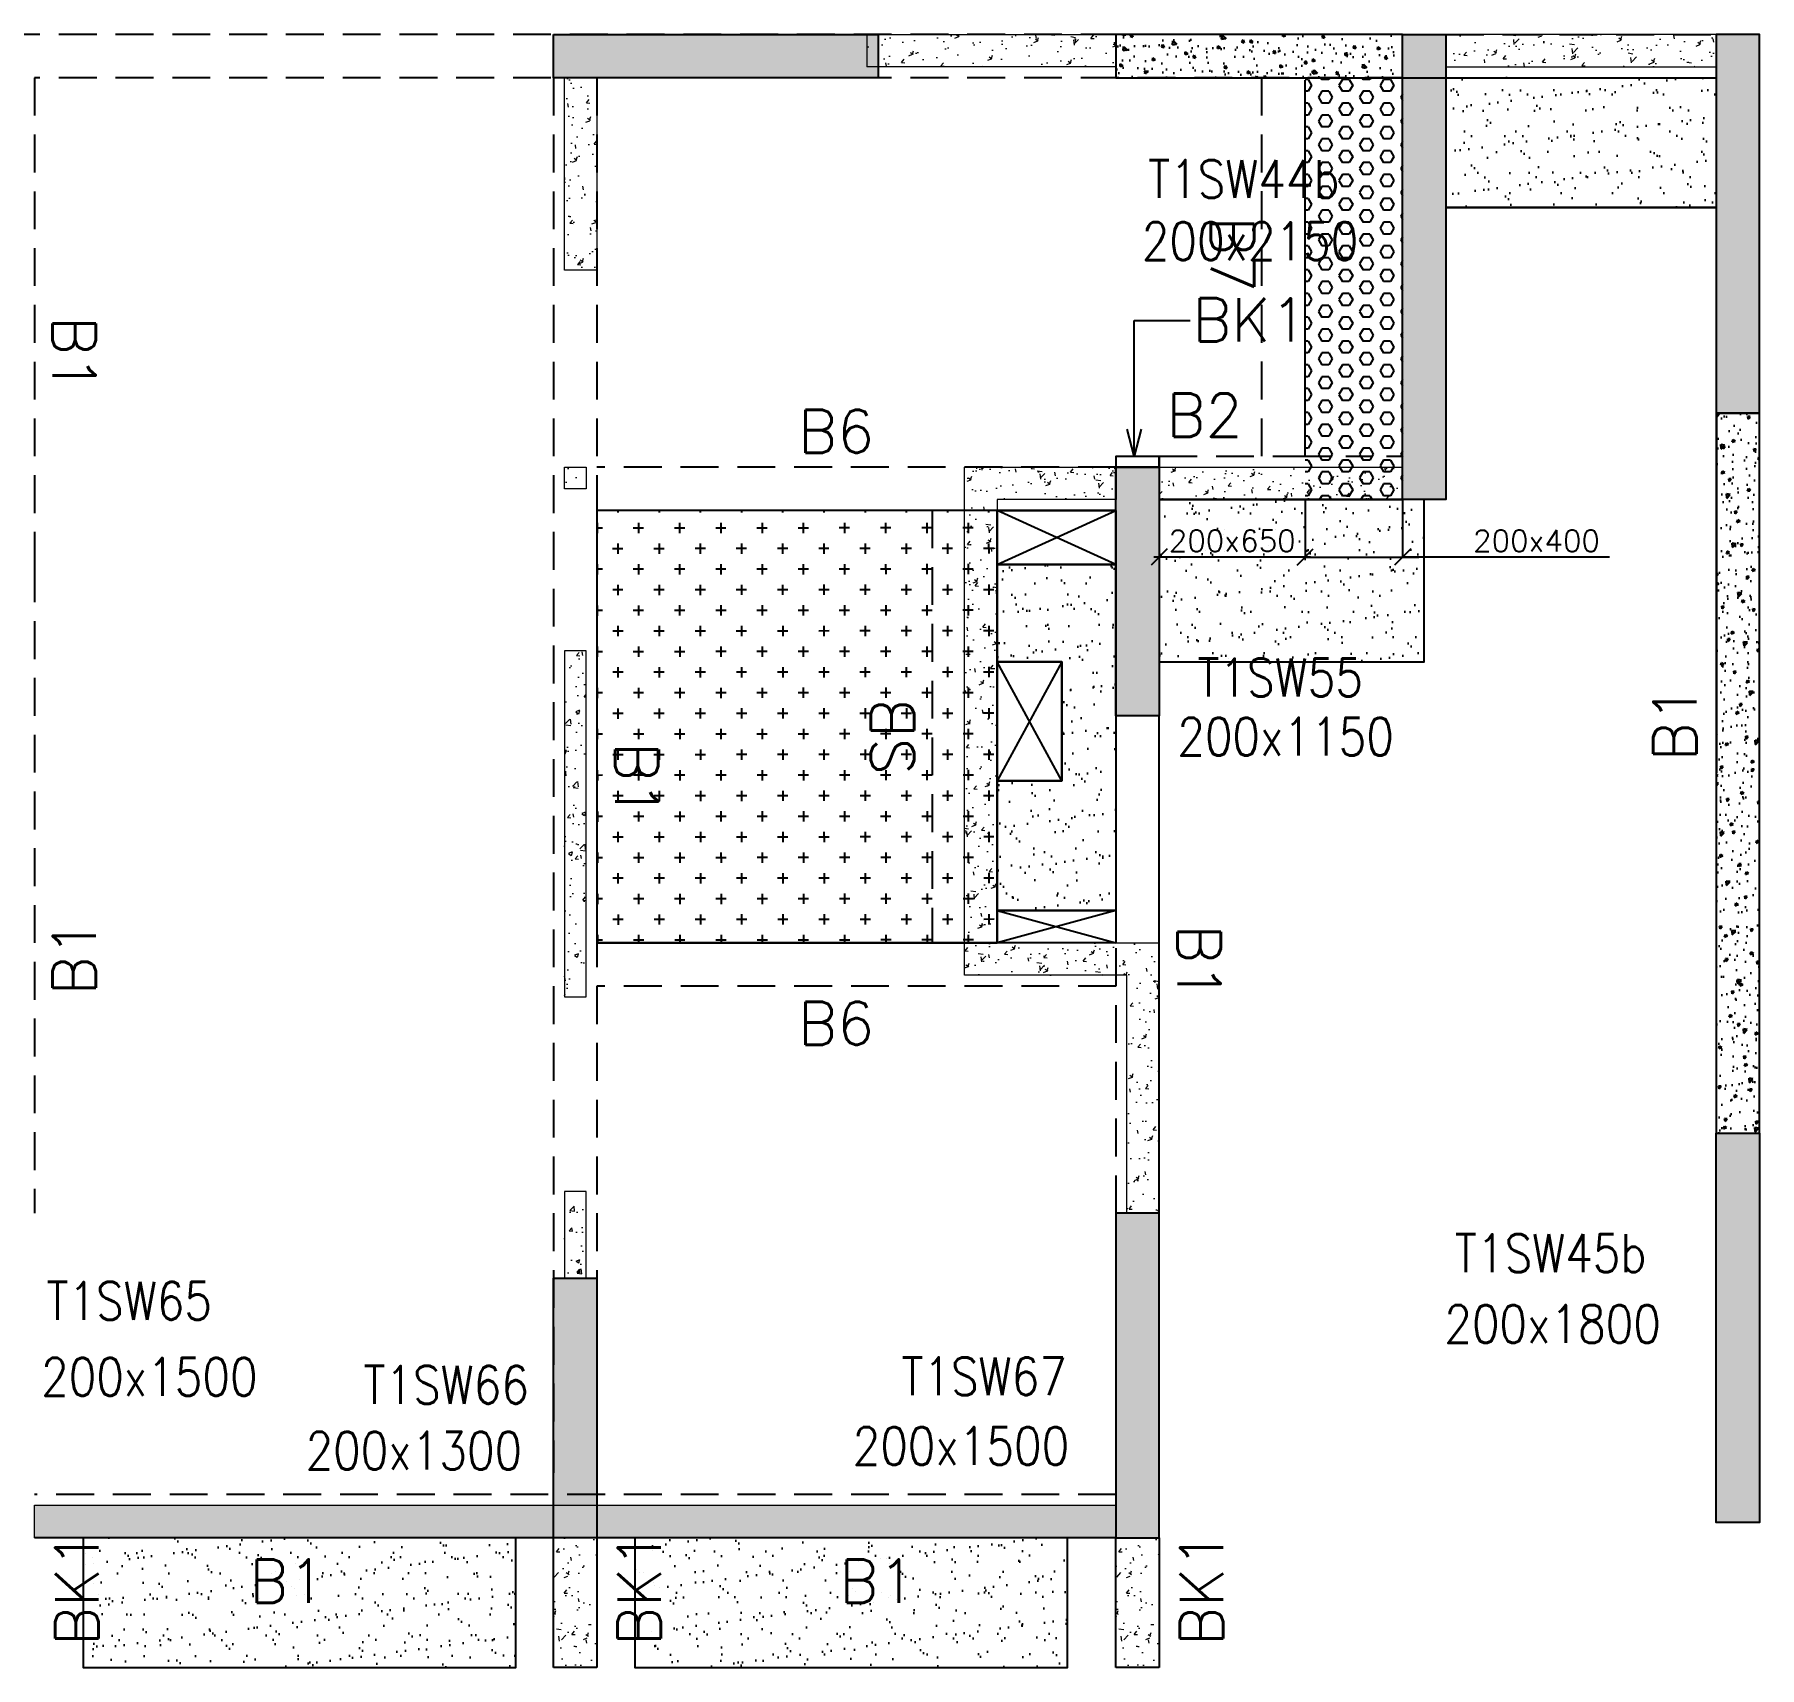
# Model space of a CAD drawing. Header units: millimetres. Extents: x 1078357 to 2594950, y -4969473 to -4636555.
# Drawn here: x 1588858 to 1596833, y -4668996 to -4661446 of the extents above; entities that cross this region are included whole.
import ezdxf

# ---------------------------------------------------------------- set-up
doc = ezdxf.new("R2010")
doc.units = ezdxf.units.MM
doc.header["$PDMODE"] = 35
for name, pattern in [('CONTINOUS', [0]), ('HIDDEN', [0.375, 0.25, -0.125]), ('New Retail block$0$CONTINOUS', [0])]:
    doc.linetypes.add(name, pattern=pattern)
doc.layers.get('0').update_dxf_attribs({"lineweight": 0})
doc.layers.get('Defpoints').update_dxf_attribs({"lineweight": 0})
for name, color, linetype, lineweight in [('A-_ANOTDIMA_D-', 6, 'Continuous', 13), ('COL. NO.', 30, 'Continuous', 25), ('COL. SIZE', 7, 'Continuous', 25), ('DIM', 9, 'Continuous', 25), ('HATCH', 8, 'Continuous', 30), ('RCC UPSTAND', 43, 'Continuous', 30), ('S-NON STR RCC WALL', 8, 'Continuous', 0)]:
    doc.layers.add(name, color=color, linetype=linetype, lineweight=lineweight)
for name, color, linetype in [('B-200x325', 201, 'HIDDEN'), ('B-200x375', 41, 'HIDDEN'), ('B-200x400', 44, 'HIDDEN'), ('B-200x650', 241, 'HIDDEN'), ('B-300xSLAB THK.', 151, 'Continuous'), ('BK1-200x650', 241, 'HIDDEN'), ('DC BEAM NO.', 7, 'Continuous'), ('DROP SLAB', 8, 'Continuous'), ('NON STR. RCC WALL', 6, 'Continuous'), ('S-COLUMN_SHEAR WALL', 1, 'Continuous'), ('S-PROJECTION', 54, 'New Retail block$0$CONTINOUS'), ('SLAB FOLD', 8, 'Continuous')]:
    doc.layers.add(name, color=color, linetype=linetype)
doc.styles.add('Roman', font='romans')
doc.styles.add('ROMANS', font='romans.shx', dxfattribs={"width": 0.85})
doc.dimstyles.new('HARESH', dxfattribs={"dimtxt": 150, "dimasz": 75, "dimexe": 0, "dimexo": 0, "dimgap": 25, "dimtad": 1, "dimdec": 0, "dimdsep": 46, "dimtxsty": 'Roman', "dimblk": 'OBLIQUE', "dimcen": 225, "dimdle": 25, "dimclrd": 2, "dimclre": 2, "dimclrt": 7, "dimadec": 8, "dimazin": 1, "dimtfac": 1, "dimtdec": 0, "dimtmove": 0, "dimatfit": 0, "dimfxl": 1, "dimlwd": -1, "dimlwe": -1, "dimarcsym": 0})
pattern_1 = [(50, (-4755937.19, 23343877.28), (182.184669, -15.9390855), [19.05, -209.55]), (355, (-4755937.19, 23343877.28), (-35.2434214, 191.0568452), [15.24, -167.6405842]), (100.4514447, (-4755922, 23343875.95), (146.9412471, 175.1177519), [16.1900088, -178.0902446]), (46.1842, (-4755937.19, 23343928.08), (271.0790409, -42.042328), [28.575, -314.325]), (96.6355576, (-4755914.6, 23343924.58), (237.404134, 247.4261246), [24.2850231, -267.1356082]), (351.1841512, (-4755937.2, 23343928.08), (237.404134, 247.4261246), [22.859967, -251.459732]), (21, (-4755911.79, 23343915.38), (151.6143913, -102.2651982), [19.05, -209.55]), (326, (-4755911.79, 23343915.38), (61.8020283, 184.1879661), [15.24, -167.64]), (71.451445, (-4755899.15, 23343906.86), (213.4164193, 81.9227689), [16.1900088, -178.0899376]), (37.5, (-4755937.19, 23343877.28), (3.08860325, 84.55503887), [0, -165.608, 0, -170.18, 0, -168.275]), (7.5, (-4755937.19, 23343877.28), (66.8196625, 100.18057482), [0, -97.028, 0, -161.798, 0, -64.135]), (327.5, (-4755993.83, 23343877.28), (135.59059517, -5.728744), [0, -63.5, 0, -198.12, 0, -262.89]), (317.5, (-4756019.23, 23343877.28), (148.1291814, 25.42649103), [0, -82.55, 0, -131.572, 0, -186.69])]

# ---------------------------------------------------------------- blocks, each defined once
blk = doc.blocks.new('_Oblique')
at = {"color": 0, "linetype": 'ByBlock', "lineweight": -2}
blk.add_line((-0.5, -0.5), (0.5, 0.5), dxfattribs=at)
blk = doc.blocks.new('*D1172')
at = {"layer": 'Defpoints', "color": 0, "ltscale": 700, "transparency": 16777216}
for p in [(1594733.1, -4663596.1, 0), (1595183.1, -4663596.1, 0), (1595183.1, -4663862.1)]:
    blk.add_point(p, dxfattribs=at)
at = {"layer": 'DIM', "color": 2, "ltscale": 700, "transparency": 16777216}
for p, q in [((1594733.1, -4663596.1), (1594733.1, -4663862.1)), ((1595183.1, -4663596.1), (1595183.1, -4663862.1)), ((1594733.1, -4663862.1), (1594658.1, -4663862.1)), ((1594733.1, -4663862.1), (1595183.1, -4663862.1)), ((1594733.1, -4663862.1), (1595183.1, -4663862.1)), ((1595183.1, -4663862.1), (1595258.1, -4663862.1)), ((1596139.3, -4663862.1), (1595183.1, -4663862.1))]:
    blk.add_line(p, q, dxfattribs=at)
at = {"layer": 'DIM', "color": 2, "ltscale": 700, "transparency": 16777216, "xscale": 75, "yscale": 75, "zscale": 75}
blk.add_blockref('_Oblique', (1594733.1, -4663862.1), dxfattribs=at)
at = {"layer": 'DIM', "color": 2, "ltscale": 700, "transparency": 16777216, "xscale": 75, "yscale": 75, "zscale": 75, "rotation": 180}
blk.add_blockref('_Oblique', (1595183.1, -4663862.1), dxfattribs=at)
at = {"layer": 'DIM', "color": 7, "ltscale": 700, "transparency": 16777216, "insert": (1595802.4, -4663787.1), "char_height": 150, "attachment_point": 5, "style": 'Roman'}
blk.add_mtext('{\\H0.666667x;200x400}', dxfattribs=at)
blk = doc.blocks.new('*D1173')
at = {"layer": 'Defpoints', "color": 0, "ltscale": 700, "transparency": 16777216}
for p in [(1594058.1, -4663596.1, 0), (1594733.1, -4663596.1), (1594058.1, -4663862.1)]:
    blk.add_point(p, dxfattribs=at)
at = {"layer": 'DIM', "color": 2, "ltscale": 700, "transparency": 16777216}
for p, q in [((1594058.1, -4663596.1), (1594058.1, -4663862.1)), ((1594733.1, -4663596.1), (1594733.1, -4663862.1)), ((1594758.1, -4663862.1), (1594033.1, -4663862.1))]:
    blk.add_line(p, q, dxfattribs=at)
at = {"layer": 'DIM', "color": 2, "ltscale": 700, "transparency": 16777216, "xscale": 75, "yscale": 75, "zscale": 75, "rotation": 180}
blk.add_blockref('_Oblique', (1594058.1, -4663862.1), dxfattribs=at)
at = {"layer": 'DIM', "color": 2, "ltscale": 700, "transparency": 16777216, "xscale": 75, "yscale": 75, "zscale": 75}
blk.add_blockref('_Oblique', (1594733.1, -4663862.1), dxfattribs=at)
at = {"layer": 'DIM', "color": 7, "ltscale": 700, "transparency": 16777216, "insert": (1594395.6, -4663787.1), "char_height": 150, "attachment_point": 5, "style": 'Roman'}
blk.add_mtext('{\\H0.666667x;200x650}', dxfattribs=at)
blk = doc.blocks.new('G$CD63B60BD')
at = {"layer": 'COL. NO.', "linetype": 'Continuous', "style": 'ROMANS', "width": 0.85}
for s, p in [('T1SW44b', (10548.3, 6194.4, 0)), ('T1SW55', (10776.3, 3890, -320.4)), ('T1SW45b', (11967, 1227.9, 0)), ('T1SW65', (5455.6, 1007.6, -320.4)), ('T1SW67', (9407.6, 658.7, -320.4)), ('T1SW66', (6920.6, 619.5, -320.4))]:
    blk.add_text(s, height=175, dxfattribs=at).set_placement(p)
at = {"layer": 'COL. SIZE', "linetype": 'Continuous', "style": 'ROMANS', "width": 0.85}
for s, p in [('200x2150', (10519.3, 5907.3, -2.7)), ('200x1150', (10683.5, 3616.4, -320.4)), ('200x1800', (11917.9, 900.6, 0)), ('200x1500', (5430.6, 656.4, -320.4)), ('200x1300', (6653.5, 314.9, -320.4)), ('200x1500', (9182.7, 336.9, -320.4))]:
    blk.add_text(s, height=175, dxfattribs=at).set_placement(p)

msp = doc.modelspace()

# ---------------------------------------------------------------- hatches: boundary and pattern name
at = {"layer": 'DROP SLAB'}
h = msp.add_hatch(dxfattribs=at)
h.set_pattern_fill('CROSS', color=8, scale=15, angle=0.03079)
h.set_pattern_definition([(180.03079016, (-11555980.88, 51541382.98), (-95.19879988, -95.30117261), [47.625, -142.875]), (270.03079016, (-11556004.7, 51541406.78), (95.30117261, -95.19879988), [47.625, -142.875])])
h.paths.add_polyline_path([(1593308.3, -4663646.1), (1591458.3, -4663646.1), (1591458.3, -4665645.9), (1593308.3, -4665645.9)])
at = {"layer": 'HATCH'}
h = msp.add_hatch(dxfattribs=at)
h.set_pattern_fill('AR-SAND', color=8, scale=3, angle=179.97015)
h.set_pattern_definition([(37.4701541, (-2341649.73, 14021043.22), (-4.72361136, 146.8264517), [0, -115.824, 0, -129.54, 0, -123.825]), (7.4701541, (-2341649.73, 14021043.22), (134.9689868, 214.9772528), [0, -62.484, 0, -104.394, 0, -40.005]), (327.4701541, (-2341743.45, 14021043.27), (237.2979035, 0.3075449), [0, -38.1, 0, -137.16, 0, -179.07]), (317.4701541, (-2341743.45, 14021043.27), (229.1017424, 66.759465), [0, -19.05, 0, -89.916, 0, -102.87])])
h.paths.add_polyline_path([(1596633.5, -4661646.1), (1595383.5, -4661646.1), (1595383.5, -4662246.2), (1596633.5, -4662246.2)])
h = msp.add_hatch(dxfattribs=at)
h.set_pattern_fill('AR-SAND', color=8, scale=3, angle=179.97015)
h.set_pattern_definition([(37.4701541, (-2353999.65, 14019093.29), (-4.72361136, 146.8264517), [0, -115.824, 0, -129.54, 0, -123.825]), (7.4701541, (-2353999.65, 14019093.3), (134.9689868, 214.9772528), [0, -62.484, 0, -104.394, 0, -40.005]), (327.4701541, (-2354093.38, 14019093.34), (237.2979035, 0.3075449), [0, -38.1, 0, -137.16, 0, -179.07]), (317.4701541, (-2354093.38, 14019093.34), (229.1017424, 66.759465), [0, -19.05, 0, -89.916, 0, -102.87])])
h.paths.add_polyline_path([(1595283.3, -4663596.1), (1594058.6, -4663596.1), (1594058.6, -4664346.1), (1595283.3, -4664346.1)])
h = msp.add_hatch(dxfattribs=at)
h.set_pattern_fill('AR-SAND', color=8, scale=3, angle=359.97015)
h.set_pattern_definition([(37.47015413, (-3428524.9, 18703112.5), (-4.72361136, 146.8264517), [0, -115.824, 0, -129.54, 0, -123.825]), (7.4701541, (-3428524.9, 18703112.5), (134.9689868, 214.9772528), [0, -62.484, 0, -104.394, 0, -40.005]), (327.4701541, (-3428618.63, 18703112.55), (237.2979035, 0.3075449), [0, -38.1, 0, -137.16, 0, -179.07]), (317.4701541, (-3428618.63, 18703112.55), (229.1017424, 66.759465), [0, -19.05, 0, -89.916, 0, -102.87])])
h.paths.add_polyline_path([(1593858.3, -4665496.1), (1593308.3, -4665496.1), (1593308.3, -4664896.1), (1593608.2, -4664896.1), (1593608.2, -4664346.1), (1593308.3, -4664346.2), (1593308.3, -4663896.1), (1593858.2, -4663896.1)])
h = msp.add_hatch(dxfattribs=at)
h.set_pattern_fill('AR-SAND', color=8, scale=3, angle=179.97015)
h.set_pattern_definition([(37.47015413, (-3436849.46, 18703112.49), (-4.72361136, 146.8264517), [0, -115.824, 0, -129.54, 0, -123.825]), (7.4701541, (-3436849.46, 18703112.49), (134.9689868, 214.9772528), [0, -62.484, 0, -104.394, 0, -40.005]), (327.4701541, (-3436943.18, 18703112.54), (237.2979035, 0.3075449), [0, -38.1, 0, -137.16, 0, -179.07]), (317.4701541, (-3436943.18, 18703112.54), (229.1017424, 66.759465), [0, -19.05, 0, -89.916, 0, -102.87])])
h.paths.add_polyline_path([(1591083.5, -4668396.1), (1589083.5, -4668396.1), (1589083.5, -4668996.1), (1591083.5, -4668996.1)])
h = msp.add_hatch(dxfattribs=at)
h.set_pattern_fill('AR-SAND', color=8, scale=3, angle=179.97015)
h.set_pattern_definition([(37.47015413, (-3439399.46, 18703112.49), (-4.72361136, 146.8264517), [0, -115.824, 0, -129.54, 0, -123.825]), (7.4701541, (-3439399.46, 18703112.49), (134.9689868, 214.9772528), [0, -62.484, 0, -104.394, 0, -40.005]), (327.4701541, (-3439493.18, 18703112.54), (237.2979035, 0.3075449), [0, -38.1, 0, -137.16, 0, -179.07]), (317.4701541, (-3439493.18, 18703112.54), (229.1017424, 66.759465), [0, -19.05, 0, -89.916, 0, -102.87])])
h.paths.add_polyline_path([(1593633.5, -4668396.1), (1591633.5, -4668396.1), (1591633.5, -4668996.1), (1593633.5, -4668996.1)])
at = {"layer": 'RCC UPSTAND'}
h = msp.add_hatch(dxfattribs=at)
h.set_pattern_fill('AR-CONC', color=8, scale=20, angle=270)
h.set_pattern_definition([(320, (4805779.17, -2124803.49), (-12.550427, -143.4520365), [15, -165]), (265, (4805779.17, -2124803.5), (150.438427, 27.7502667), [12, -132]), (10.4514445, (4805778.12, -2124815.45), (137.887998, -115.7017693), [12.7480384, -140.2284224]), (316.1842, (4805819.17, -2124803.5), (-33.103856, -213.448266), [22.5, -247.5]), (6.6356355, (4805816.4, -2124821.28), (194.82372, -186.932389), [19.122068, -210.342752]), (261.184164, (4805819.17, -2124803.5), (194.82372, -186.932389), [18, -198]), (291, (4805809.17, -2124823.49), (-80.523778, -119.3814104), [15, -165]), (236, (4805809.17, -2124823.5), (145.030009, -48.6630664), [12, -132]), (341.4514447, (4805802.46, -2124833.44), (64.5062306, -168.0444753), [12.748038, -140.2284224]), (307.5, (4805779.167, -2124803.494), (66.57877077, -2.43197106), [0, -130.4, 0, -134, 0, -132.5]), (277.5, (4805779.17, -2124803.494), (78.8823424, -52.6139075), [0, -76.4, 0, -127.4, 0, -50.5]), (237.5, (4805779.167, -2124758.894), (-4.51097435, -106.7644872), [0, -50, 0, -156, 0, -207]), (227.5, (4805779.17, -2124738.89), (20.0209965, -116.6372339), [0, -65, 0, -103.6, 0, -147])])
h.paths.add_polyline_path([(1595183.3, -4661446.7), (1593858.3, -4661446.4), (1593858.3, -4661645.9), (1595183.3, -4661646.1)])
h = msp.add_hatch(dxfattribs=at)
h.set_pattern_fill('AR-CONC', color=8, scale=20, angle=180)
h.set_pattern_definition([(230, (4133476.49, -7876142), (-143.4520365, 12.550427), [15, -165]), (175, (4133476.49, -7876142), (27.7502667, -150.438427), [12, -132]), (280.4514445, (4133464.54, -7876140.95), (-115.7017693, -137.887998), [12.7480384, -140.2284224]), (226.1842, (4133476.5, -7876182), (-213.448266, 33.103856), [22.5, -247.5]), (276.6356355, (4133458.7, -7876179.24), (-186.932389, -194.82372), [19.122068, -210.342752]), (171.184164, (4133476.5, -7876182), (-186.932389, -194.82372), [18, -198]), (201, (4133456.49, -7876172), (-119.3814104, 80.523778), [15, -165]), (146, (4133456.49, -7876172), (-48.6630664, -145.030009), [12, -132]), (251.4514447, (4133446.54, -7876165.29), (-168.0444753, -64.5062306), [12.748038, -140.2284224]), (217.5, (4133476.493, -7876142), (-2.43197106, -66.57877077), [0, -130.4, 0, -134, 0, -132.5]), (187.5, (4133476.49, -7876142), (-52.6139075, -78.8823424), [0, -76.4, 0, -127.4, 0, -50.5]), (147.5, (4133521.09, -7876142), (-106.7644872, 4.51097435), [0, -50, 0, -156, 0, -207]), (137.5, (4133541.09, -7876142), (-116.6372339, -20.0209965), [0, -65, 0, -103.6, 0, -147])])
h.paths.add_polyline_path([(1596833.3, -4666526.1), (1596833.3, -4663196.1), (1596633.8, -4663196.1), (1596633.8, -4666526.1)])
at = {"layer": 'S-COLUMN_SHEAR WALL', "lineweight": 25}
h = msp.add_hatch(color=1, dxfattribs=at)
h.dxf.hatch_style = 1
h.paths.add_polyline_path([(1591258.3, -4661446.1), (1592758.3, -4661446.1), (1592758.3, -4661646.1), (1591258.3, -4661646.1)])
h = msp.add_hatch(color=1, dxfattribs=at)
h.dxf.hatch_style = 1
h.paths.add_polyline_path([(1595183.3, -4661446.1), (1595383.3, -4661446.1), (1595383.3, -4663596.1), (1595183.3, -4663596.1)])
h = msp.add_hatch(color=1, dxfattribs=at)
h.dxf.hatch_style = 1
h.paths.add_polyline_path([(1596833.3, -4663196.1), (1596833.3, -4661446.1), (1596633.3, -4661446.1), (1596633.3, -4663196.1), (1596833.3, -4663196.1)], is_closed=False)
at = {"layer": 'S-COLUMN_SHEAR WALL', "lineweight": 25, "extrusion": (-1.00316e-06, -1.91639e-11, 1)}
h = msp.add_hatch(color=1, dxfattribs=at)
h.dxf.hatch_style = 1
h.paths.add_polyline_path([(1593858.3, -4663446.1), (1594058.3, -4663446.1), (1594058.3, -4664596.1), (1593858.3, -4664596.1)])
at = {"layer": 'S-COLUMN_SHEAR WALL', "lineweight": 25}
h = msp.add_hatch(color=1, dxfattribs=at)
h.dxf.hatch_style = 1
h.paths.add_polyline_path([(1596833.3, -4668326.1), (1596833.3, -4666526.1), (1596633.3, -4666526.1), (1596633.3, -4668326.1)])
at = {"layer": 'S-COLUMN_SHEAR WALL', "lineweight": 25, "extrusion": (-1.00316e-06, -1.91639e-11, 1)}
h = msp.add_hatch(color=1, dxfattribs=at)
h.dxf.hatch_style = 1
h.paths.add_polyline_path([(1593858.3, -4668396.1), (1594058.3, -4668396.1), (1594058.3, -4666896.1), (1593858.3, -4666896.1)])
at = {"layer": 'S-COLUMN_SHEAR WALL', "lineweight": 25}
h = msp.add_hatch(color=1, dxfattribs=at)
h.dxf.hatch_style = 1
h.paths.add_polyline_path([(1591458.3, -4667196.1), (1591458.3, -4668396.1), (1591258.3, -4668396.1), (1591258.3, -4667196.1)])
at = {"layer": 'S-NON STR RCC WALL'}
h = msp.add_hatch(dxfattribs=at)
h.set_pattern_fill('AR-CONC', color=256, angle=180)
h.set_pattern_definition([(50, (-4763001.93, 23343877.28), (182.184669, -15.9390855), [19.05, -209.55]), (355, (-4763001.93, 23343877.28), (-35.2434214, 191.0568452), [15.24, -167.6405842]), (100.4514447, (-4762986.75, 23343875.95), (146.9412471, 175.1177519), [16.1900088, -178.0902446]), (46.1842, (-4763001.93, 23343928.08), (271.0790409, -42.042328), [28.575, -314.325]), (96.6355576, (-4762979.34, 23343924.57), (237.404134, 247.4261246), [24.2850231, -267.1356082]), (351.1841512, (-4763001.93, 23343928.08), (237.404134, 247.4261246), [22.859967, -251.459732]), (21, (-4762976.53, 23343915.38), (151.6143913, -102.2651982), [19.05, -209.55]), (326, (-4762976.53, 23343915.38), (61.8020283, 184.1879661), [15.24, -167.64]), (71.451445, (-4762963.9, 23343906.85), (213.4164193, 81.9227689), [16.1900088, -178.0899376]), (37.5, (-4763001.93, 23343877.276), (3.08860325, 84.55503887), [0, -165.608, 0, -170.18, 0, -168.275]), (7.5, (-4763001.93, 23343877.28), (66.8196625, 100.18057482), [0, -97.028, 0, -161.798, 0, -64.135]), (327.5, (-4763058.575, 23343877.276), (135.59059517, -5.728744), [0, -63.5, 0, -198.12, 0, -262.89]), (317.5, (-4763083.98, 23343877.28), (148.1291814, 25.42649103), [0, -82.55, 0, -131.572, 0, -186.69])])
h.paths.add_polyline_path([(1592708.5, -4661446.2), (1593858.5, -4661446.2), (1593858.5, -4661596.1), (1592708.5, -4661596.1)])
h = msp.add_hatch(dxfattribs=at)
h.set_pattern_fill('AR-CONC', color=256)
h.set_pattern_definition([(50, (-5853161.9, 28027946.47), (182.184669, -15.93908554), [19.05, -209.55]), (355, (-5853161.9, 28027946.47), (-35.2434214, 191.0568452), [15.24, -167.6405842]), (100.4514447, (-5853146.72, 28027945.14), (146.9412471, 175.1177519), [16.1900088, -178.0902446]), (46.1842, (-5853161.9, 28027997.27), (271.0790409, -42.042328), [28.575, -314.325]), (96.6355576, (-5853139.3, 28027993.77), (237.404134, 247.4261246), [24.2850231, -267.1356082]), (351.1841512, (-5853161.9, 28027997.27), (237.404134, 247.4261246), [22.859967, -251.459732]), (21, (-5853136.5, 28027984.57), (151.6143913, -102.2651982), [19.05, -209.55]), (326, (-5853136.5, 28027984.57), (61.8020283, 184.1879661), [15.24, -167.64]), (71.451445, (-5853123.87, 28027976.05), (213.4164193, 81.9227689), [16.1900088, -178.0899376]), (37.5, (-5853161.9, 28027946.47), (3.08860325, 84.55503887), [0, -165.608, 0, -170.18, 0, -168.275]), (7.5, (-5853161.9, 28027946.47), (66.8196625, 100.18057482), [0, -97.028, 0, -161.798, 0, -64.135]), (327.5, (-5853218.545, 28027946.47), (135.59059517, -5.72874399), [0, -63.5, 0, -198.12, 0, -262.89]), (317.5, (-5853243.95, 28027946.47), (148.1291814, 25.42649103), [0, -82.55, 0, -131.572, 0, -186.69])])
h.paths.add_polyline_path([(1596633.5, -4661446.1), (1595383.4, -4661446.1), (1595383.4, -4661596.1), (1596633.5, -4661596.1)])
h = msp.add_hatch(dxfattribs=at)
h.set_pattern_fill('AR-CONC', color=256, angle=180)
h.set_pattern_definition([(50, (-5860226.65, 28024606.44), (182.184669, -15.93908554), [19.05, -209.55]), (355, (-5860226.65, 28024606.44), (-35.2434214, 191.0568452), [15.24, -167.6405842]), (100.4514447, (-5860211.47, 28024605.11), (146.9412471, 175.1177519), [16.1900088, -178.0902446]), (46.1842, (-5860226.65, 28024657.24), (271.0790409, -42.042328), [28.575, -314.325]), (96.6355576, (-5860204.06, 28024653.74), (237.404134, 247.4261246), [24.2850231, -267.1356082]), (351.1841512, (-5860226.65, 28024657.24), (237.404134, 247.4261246), [22.859967, -251.459732]), (21, (-5860201.25, 28024644.54), (151.6143913, -102.2651982), [19.05, -209.55]), (326, (-5860201.25, 28024644.54), (61.8020283, 184.1879661), [15.24, -167.64]), (71.451445, (-5860188.61, 28024636.02), (213.4164193, 81.9227689), [16.1900088, -178.0899376]), (37.5, (-5860226.65, 28024606.44), (3.08860325, 84.55503887), [0, -165.608, 0, -170.18, 0, -168.275]), (7.5, (-5860226.65, 28024606.44), (66.8196625, 100.18057482), [0, -97.028, 0, -161.798, 0, -64.135]), (327.5, (-5860283.29, 28024606.44), (135.59059517, -5.72874399), [0, -63.5, 0, -198.12, 0, -262.89]), (317.5, (-5860308.69, 28024606.44), (148.1291814, 25.42649103), [0, -82.55, 0, -131.572, 0, -186.69])])
h.paths.add_polyline_path([(1591308.5, -4661646.2), (1591458.5, -4661646.2), (1591458.5, -4662536.1), (1591308.5, -4662536.1)])
h = msp.add_hatch(dxfattribs=at)
h.set_pattern_fill('AR-CONC', color=256, angle=180)
h.set_pattern_definition([(50, (2688583.03, -9345786.55), (182.184669, -15.9390855), [19.05, -209.55]), (355, (2688583.03, -9345786.55), (-35.2434214, 191.056845), [15.24, -167.640584]), (100.4514447, (2688598.21, -9345787.88), (146.941247, 175.117752), [16.190009, -178.0902446]), (46.1842, (2688583.03, -9345735.75), (271.079041, -42.042328), [28.575, -314.325]), (96.6355576, (2688605.62, -9345739.25), (237.404134, 247.426125), [24.285023, -267.135608]), (351.184151, (2688583.03, -9345735.75), (237.404134, 247.426125), [22.859967, -251.459732]), (21, (2688608.43, -9345748.45), (151.6143913, -102.265198), [19.05, -209.55]), (326, (2688608.43, -9345748.45), (61.802028, 184.187966), [15.24, -167.64]), (71.451445, (2688621.07, -9345756.97), (213.416419, 81.922769), [16.190009, -178.0899376]), (37.5, (2688583.03, -9345786.55), (3.08860325, 84.5550389), [0, -165.608, 0, -170.18, 0, -168.275]), (7.5, (2688583.03, -9345786.55), (66.8196625, 100.1805748), [0, -97.028, 0, -161.798, 0, -64.135]), (327.5, (2688526.39, -9345786.55), (135.5905952, -5.728744), [0, -63.5, 0, -198.12, 0, -262.89]), (317.5, (2688500.99, -9345786.55), (148.1291814, 25.426491), [0, -82.55, 0, -131.572, 0, -186.69])])
h.paths.add_polyline_path([(1591308.5, -4663446), (1591408.5, -4663446), (1591408.5, -4663546), (1591308.5, -4663546)])
h = msp.add_hatch(dxfattribs=at)
h.set_pattern_fill('AR-CONC', color=256)
h.set_pattern_definition(pattern_1)
h.paths.add_polyline_path([(1593158.5, -4665795.9), (1593158.5, -4663445.9), (1593858.5, -4663445.9), (1593858.5, -4663595.9), (1593308.5, -4663595.9), (1593308.5, -4665645.9), (1594058.5, -4665645.9), (1594058.5, -4666896.1), (1593908.5, -4666896.1), (1593908.5, -4665795.9)])
h = msp.add_hatch(dxfattribs=at)
h.set_pattern_fill('AR-CONC', color=256)
h.set_pattern_definition(pattern_1)
h.paths.add_polyline_path([(1595183.5, -4663595.9), (1594058.5, -4663595.9), (1594058.5, -4663445.9), (1595183.5, -4663445.9)])
h = msp.add_hatch(dxfattribs=at)
h.set_pattern_fill('AR-CONC', color=256, angle=180)
h.set_pattern_definition([(50, (2688596.25, -9344421.88), (182.184669, -15.9390855), [19.05, -209.55]), (355, (2688596.25, -9344421.88), (-35.2434214, 191.056845), [15.24, -167.640584]), (100.4514447, (2688611.43, -9344423.21), (146.941247, 175.117752), [16.190009, -178.0902446]), (46.1842, (2688596.25, -9344371.08), (271.079041, -42.042328), [28.575, -314.325]), (96.6355576, (2688618.84, -9344374.6), (237.404134, 247.426125), [24.285023, -267.135608]), (351.184151, (2688596.25, -9344371.08), (237.404134, 247.426125), [22.859967, -251.459732]), (21, (2688621.65, -9344383.78), (151.6143913, -102.265198), [19.05, -209.55]), (326, (2688621.65, -9344383.78), (61.802028, 184.187966), [15.24, -167.64]), (71.451445, (2688634.28, -9344392.3), (213.416419, 81.922769), [16.190009, -178.0899376]), (37.5, (2688596.247, -9344421.884), (3.08860325, 84.5550389), [0, -165.608, 0, -170.18, 0, -168.275]), (7.5, (2688596.25, -9344421.88), (66.8196625, 100.1805748), [0, -97.028, 0, -161.798, 0, -64.135]), (327.5, (2688539.605, -9344421.884), (135.5905952, -5.728744), [0, -63.5, 0, -198.12, 0, -262.89]), (317.5, (2688514.2, -9344421.88), (148.1291814, 25.426491), [0, -82.55, 0, -131.572, 0, -186.69])])
h.paths.add_polyline_path([(1591308.5, -4665896), (1591408.5, -4665896), (1591408.5, -4664296), (1591308.5, -4664296)])
h = msp.add_hatch(dxfattribs=at)
h.set_pattern_fill('AR-CONC', color=256, angle=180)
h.set_pattern_definition([(50, (1591371.53, -4660402.7), (182.1847, -15.939), [19.05, -209.55]), (355, (1591371.53, -4660402.7), (-35.2434, 191.057), [15.24, -167.6406]), (100.4514, (1591386.71, -4660404.03), (146.9412, 175.1178), [16.19, -178.09]), (46.1842, (1591371.53, -4660351.9), (271.079, -42.042), [28.575, -314.325]), (96.6356, (1591394.12, -4660355.4), (237.404, 247.426), [24.285, -267.136]), (351.184, (1591371.53, -4660351.9), (237.404, 247.426), [22.86, -251.46]), (21, (1591396.93, -4660364.6), (151.6144, -102.2652), [19.05, -209.55]), (326, (1591396.93, -4660364.6), (61.802, 184.188), [15.24, -167.64]), (71.4514, (1591409.57, -4660373.12), (213.4164, 81.9228), [16.19, -178.09]), (37.5, (1591371.53, -4660402.7), (3.0886, 84.55504), [0, -165.608, 0, -170.18, 0, -168.275]), (7.5, (1591371.53, -4660402.7), (66.8197, 100.1806), [0, -97.028, 0, -161.798, 0, -64.135]), (327.5, (1591314.89, -4660402.7), (135.5906, -5.72874), [0, -63.5, 0, -198.12, 0, -262.89]), (317.5, (1591289.49, -4660402.7), (148.1292, 25.4265), [0, -82.55, 0, -131.572, 0, -186.69])])
h.paths.add_polyline_path([(1591308.5, -4667196.4), (1591408.5, -4667196.4), (1591408.5, -4666796), (1591308.5, -4666796)])
h = msp.add_hatch(dxfattribs=at)
h.set_pattern_fill('AR-CONC', color=256)
h.set_pattern_definition([(50, (-5853161.9, 28027896.47), (182.184669, -15.93908554), [19.05, -209.55]), (355, (-5853161.9, 28027896.47), (-35.2434214, 191.0568452), [15.24, -167.6405842]), (100.4514447, (-5853146.72, 28027895.14), (146.9412471, 175.1177519), [16.1900088, -178.0902446]), (46.1842, (-5853161.9, 28027947.27), (271.0790409, -42.042328), [28.575, -314.325]), (96.6355576, (-5853139.31, 28027943.77), (237.404134, 247.4261246), [24.2850231, -267.1356082]), (351.1841512, (-5853161.9, 28027947.27), (237.404134, 247.4261246), [22.859967, -251.459732]), (21, (-5853136.5, 28027934.57), (151.6143913, -102.2651982), [19.05, -209.55]), (326, (-5853136.5, 28027934.57), (61.8020283, 184.1879661), [15.24, -167.64]), (71.451445, (-5853123.87, 28027926.05), (213.4164193, 81.9227689), [16.1900088, -178.0899376]), (37.5, (-5853161.9, 28027896.47), (3.08860325, 84.55503887), [0, -165.608, 0, -170.18, 0, -168.275]), (7.5, (-5853161.9, 28027896.47), (66.8196625, 100.18057482), [0, -97.028, 0, -161.798, 0, -64.135]), (327.5, (-5853218.545, 28027896.47), (135.59059517, -5.72874399), [0, -63.5, 0, -198.12, 0, -262.89]), (317.5, (-5853243.95, 28027896.47), (148.1291814, 25.42649103), [0, -82.55, 0, -131.572, 0, -186.69])])
h.paths.add_polyline_path([(1593855.6, -4668395.9), (1588858.5, -4668395.9), (1588858.5, -4668245.9), (1593855.6, -4668245.9)])
h = msp.add_hatch(dxfattribs=at)
h.set_pattern_fill('AR-CONC', color=256, angle=180)
h.set_pattern_definition([(50, (-8038913.99, 37570711.2), (182.184669, -15.93908554), [19.05, -209.55]), (355, (-8038913.99, 37570711.2), (-35.2434214, 191.0568452), [15.24, -167.6405842]), (100.4514447, (-8038898.8, 37570709.88), (146.9412471, 175.1177519), [16.1900088, -178.0902446]), (46.1842, (-8038913.99, 37570762), (271.0790409, -42.0423279), [28.575, -314.325]), (96.6355576, (-8038891.4, 37570758.5), (237.404134, 247.4261246), [24.2850231, -267.1356082]), (351.1841512, (-8038914, 37570762), (237.404134, 247.4261246), [22.859967, -251.459732]), (21, (-8038888.59, 37570749.3), (151.61439127, -102.2651982), [19.05, -209.55]), (326, (-8038888.59, 37570749.3), (61.80202835, 184.1879661), [15.24, -167.64]), (71.451445, (-8038875.95, 37570740.79), (213.4164193, 81.9227689), [16.1900088, -178.0899376]), (37.5, (-8038913.99, 37570711.21), (3.08860325, 84.55503887), [0, -165.608, 0, -170.18, 0, -168.275]), (7.5, (-8038913.99, 37570711.21), (66.81966251, 100.18057482), [0, -97.028, 0, -161.798, 0, -64.135]), (327.5, (-8038970.63, 37570711.21), (135.59059517, -5.72874399), [0, -63.5, 0, -198.12, 0, -262.89]), (317.5, (-8038996.03, 37570711.21), (148.1291814, 25.42649103), [0, -82.55, 0, -131.572, 0, -186.69])])
h.paths.add_polyline_path([(1591458.2, -4668396.1), (1591258.3, -4668396.1), (1591258.3, -4668996.1), (1591458.2, -4668996.1), (1591458.3, -4668996.1), (1591458.3, -4668396.2)], is_closed=False)
h = msp.add_hatch(dxfattribs=at)
h.set_pattern_fill('AR-CONC', color=256, angle=180)
h.set_pattern_definition([(50, (-8036313.99, 37570711.2), (182.184669, -15.93908554), [19.05, -209.55]), (355, (-8036313.99, 37570711.2), (-35.2434214, 191.0568452), [15.24, -167.6405842]), (100.4514447, (-8036298.8, 37570709.88), (146.9412471, 175.1177519), [16.1900088, -178.0902446]), (46.1842, (-8036313.99, 37570762), (271.0790409, -42.0423279), [28.575, -314.325]), (96.6355576, (-8036291.4, 37570758.5), (237.404134, 247.4261246), [24.2850231, -267.1356082]), (351.1841512, (-8036314, 37570762), (237.404134, 247.4261246), [22.859967, -251.459732]), (21, (-8036288.59, 37570749.3), (151.61439127, -102.2651982), [19.05, -209.55]), (326, (-8036288.59, 37570749.3), (61.80202835, 184.1879661), [15.24, -167.64]), (71.451445, (-8036275.95, 37570740.79), (213.4164193, 81.9227689), [16.1900088, -178.0899376]), (37.5, (-8036313.99, 37570711.21), (3.08860325, 84.55503887), [0, -165.608, 0, -170.18, 0, -168.275]), (7.5, (-8036313.99, 37570711.21), (66.81966251, 100.18057482), [0, -97.028, 0, -161.798, 0, -64.135]), (327.5, (-8036370.63, 37570711.21), (135.59059517, -5.72874399), [0, -63.5, 0, -198.12, 0, -262.89]), (317.5, (-8036396.03, 37570711.21), (148.1291814, 25.42649103), [0, -82.55, 0, -131.572, 0, -186.69])])
h.paths.add_polyline_path([(1594058.2, -4668396.1), (1593858.3, -4668396.1), (1593858.3, -4668996.1), (1594058.2, -4668996.1), (1594058.3, -4668996.1), (1594058.3, -4668396.2)], is_closed=False)
at = {"layer": 'SLAB FOLD', "ltscale": 1000}
h = msp.add_hatch(dxfattribs=at)
h.set_pattern_fill('HEX', color=8, scale=10, angle=180)
h.set_pattern_definition([(180, (-608290.975, 4897547.26), (-7e-15, -54.99261315), [31.75, -63.5]), (300, (-608290.975, 4897547.26), (47.625, 27.49630658), [31.75, -63.5]), (240, (-608322.725, 4897547.26), (47.625, -27.49630658), [31.75, -63.5])])
h.paths.add_polyline_path([(1595183.1, -4663596.1), (1594733.1, -4663596.1), (1594733.5, -4661646.1), (1595183.5, -4661646.1)])

# ---------------------------------------------------------------- linework, layer by layer
at = {"layer": 'B-200x325', "ltscale": 700}
for p, q in [((1593858.1, -4663446.1, 0), (1591458.3, -4663446.1, 0)), ((1593858.3, -4665845.9, 0), (1591458.3, -4665845.9, 0))]:
    msp.add_line(p, q, dxfattribs=at)
at = {"layer": 'B-200x325', "linetype": 'Continuous', "ltscale": 700}
for p, q in [((1593858.1, -4663646.1, 0), (1591458.3, -4663646.1, 0)), ((1593308.3, -4665645.9, 0), (1593308.3, -4663646.1, 0)), ((1593858.3, -4665645.9, 0), (1591458.3, -4665645.9, 0))]:
    msp.add_line(p, q, dxfattribs=at)
at = {"layer": 'B-200x375', "ltscale": 700}
msp.add_line((1594533.1, -4663396.1, 0), (1594533.1, -4661646.1), dxfattribs=at)
at = {"layer": 'B-200x375', "linetype": 'Continuous', "ltscale": 700}
msp.add_line((1594733.1, -4663396.1, 0), (1594733.1, -4661656.8, 0), dxfattribs=at)
at = {"layer": 'B-200x400', "linetype": 'HIDDEN', "ltscale": 500}
msp.add_line((1594733.1, -4663396.1, 0), (1595183.1, -4663396.1, 0), dxfattribs=at)
at = {"layer": 'B-200x400', "linetype": 'ByBlock', "ltscale": 500}
msp.add_line((1594733.1, -4663596.1, 0), (1595183.1, -4663596.1, 0), dxfattribs=at)
at = {"layer": 'B-200x650', "linetype": 'HIDDEN', "ltscale": 700}
for p, q in [((1595183.3, -4661446.2, 0), (1586308.5, -4661446.2, 0)), ((1595383.4, -4661446.1, 0), (1596633.5, -4661446.1, 0)), ((1595183.3, -4661646.2, 0), (1588858.5, -4661646.2, 0)), ((1588858.5, -4661646.2, 0), (1588858.5, -4663896.1, 0)), ((1591258.5, -4661646.2, 0), (1591258.5, -4668096.1, 0)), ((1591458.5, -4661646.2, 0), (1591458.5, -4668096.1, 0)), ((1594058.3, -4663396.1, 0), (1594733.1, -4663396.1, 0)), ((1588858.5, -4663896.1, 0), (1588858.5, -4666896.1, 0)), ((1593858.5, -4666896.1, 0), (1593858.5, -4664596.1, 0)), ((1593858.5, -4668196.1, 0), (1588858.5, -4668196.1, 0))]:
    msp.add_line(p, q, dxfattribs=at)
at = {"layer": 'B-200x650', "linetype": 'CONTINOUS', "ltscale": 700}
for p, q in [((1595383.4, -4661646.1, 0), (1596633.5, -4661646.1, 0)), ((1594058.3, -4663596.1, 0), (1594733.1, -4663596.1, 0)), ((1594058.5, -4666896.1, 0), (1594058.5, -4664596.1, 0)), ((1593858.5, -4668396.1, 0), (1588858.5, -4668396.1, 0)), ((1591258.3, -4668996.1, 0), (1591258.3, -4668396.1, 0)), ((1591458.3, -4668396.1, 0), (1591458.3, -4668996.1, 0)), ((1593858.3, -4668996.1, 0), (1593858.3, -4668396.1, 0)), ((1594058.3, -4668396.1, 0), (1594058.3, -4668996.1, 0)), ((1591458.3, -4668996.1, 0), (1591258.3, -4668996.1, 0)), ((1594058.3, -4668996.1, 0), (1593858.3, -4668996.1, 0))]:
    msp.add_line(p, q, dxfattribs=at)
at = {"layer": 'B-200x650', "linetype": 'Continuous', "ltscale": 700}
msp.add_line((1594058.3, -4663445.9, 0), (1594058.3, -4663395.9, 0), dxfattribs=at)
at = {"layer": 'B-200x650', "linetype": 'Continuous', "ltscale": 700, "elevation": 0}
msp.add_lwpolyline([(1596833.3, -4663196.1), (1596633.3, -4663196.1), (1596633.3, -4666526.1), (1596833.3, -4666526.1)], close=True, dxfattribs=at)
at = {"layer": 'B-300xSLAB THK.', "linetype": 'HIDDEN', "ltscale": 700}
msp.add_line((1593008.2, -4663646.1, 0), (1593008.2, -4665645.9, 0), dxfattribs=at)
at = {"layer": 'B-300xSLAB THK.', "linetype": 'ByBlock', "ltscale": 700}
msp.add_line((1593308.2, -4663646.1, 0), (1593308.2, -4665645.9, 0), dxfattribs=at)
at = {"layer": 'BK1-200x650', "linetype": 'Continuous', "ltscale": 700, "elevation": 0}
msp.add_lwpolyline([(1594058.5, -4663445.9), (1593858.5, -4663445.9), (1593858.5, -4663395.8), (1594058.5, -4663395.8)], close=True, dxfattribs=at)
at = {"layer": 'DROP SLAB', "color": 3, "linetype": 'CONTINOUS', "ltscale": 500}
for p, q in [((1593858.2, -4663896.1, 0), (1593308.2, -4663646.1, 0)), ((1593308.3, -4663896.1, 0), (1593858.1, -4663646.1, 0)), ((1593608.2, -4664896.1, 0), (1593308.2, -4664346.1, 0)), ((1593608.2, -4664346.1, 0), (1593308.3, -4664896.1, 0)), ((1593858.3, -4665496.1, 0), (1593308.2, -4665645.9, 0)), ((1593308.3, -4665496.1, 0), (1593857.4, -4665645.9, 0))]:
    msp.add_line(p, q, dxfattribs=at)
at = {"layer": 'DROP SLAB', "color": 3, "linetype": 'CONTINOUS', "ltscale": 500, "elevation": 0}
for points in [[(1593308.3, -4663646.1), (1591458.3, -4663646.1), (1591458.3, -4665645.9), (1593308.3, -4665645.9)], [(1593858.1, -4663896.1), (1593308.3, -4663896.1), (1593308.3, -4663646.2), (1593858.1, -4663646.2)], [(1593608.2, -4664896.1), (1593308.3, -4664896.1), (1593308.3, -4664346.2), (1593608.2, -4664346.2)], [(1593858.3, -4665645.9), (1593308.2, -4665645.9), (1593308.2, -4665496.1), (1593858.3, -4665496.1)]]:
    msp.add_lwpolyline(points, close=True, dxfattribs=at)
at = {"layer": 'NON STR. RCC WALL', "elevation": 0}
for points in [[(1595183.3, -4661446.7), (1593858.3, -4661446.4), (1593858.3, -4661645.9), (1595183.3, -4661646.1)], [(1596833, -4666526.1), (1596833.3, -4663196.1), (1596633.8, -4663196.1), (1596633.6, -4666526.1)]]:
    msp.add_lwpolyline(points, close=True, dxfattribs=at)
at = {"layer": 'S-COLUMN_SHEAR WALL', "color": 1, "lineweight": 25}
msp.add_line((1596633.3, -4663196.1, 0), (1596833.3, -4663196.1, 0), dxfattribs=at)
at = {"layer": 'S-COLUMN_SHEAR WALL', "color": 1, "lineweight": 25, "elevation": 0}
for points in [[(1591258.3, -4661446.1), (1592758.3, -4661446.1), (1592758.3, -4661646.1), (1591258.3, -4661646.1)], [(1595183.3, -4661446.1), (1595383.3, -4661446.1), (1595383.3, -4663596.1), (1595183.3, -4663596.1)], [(1596833.3, -4663196.1), (1596833.3, -4661446.1), (1596633.3, -4661446.1), (1596633.3, -4663196.1)], [(1595183.3, -4661646.1), (1595383.3, -4661646.1), (1595383.3, -4663596.1), (1595183.3, -4663596.1)], [(1591258.3, -4667196.3), (1591458.3, -4667196.3), (1591458.3, -4668396.1), (1591258.3, -4668396.1)]]:
    msp.add_lwpolyline(points, close=True, dxfattribs=at)
at = {"layer": 'S-COLUMN_SHEAR WALL', "color": 1, "lineweight": 25, "extrusion": (-1.00316e-06, -1.91639e-11, 1), "elevation": -1.6}
for points in [[(1593858.3, -4663446.1), (1594058.3, -4663446.1), (1594058.3, -4664596.1), (1593858.3, -4664596.1)], [(1593858.3, -4668396.1), (1594058.3, -4668396.1), (1594058.3, -4666896.1), (1593858.3, -4666896.1)]]:
    msp.add_lwpolyline(points, close=True, dxfattribs=at)
at = {"layer": 'S-COLUMN_SHEAR WALL', "color": 1, "lineweight": 25, "elevation": 0}
msp.add_lwpolyline([(1596833.3, -4666526.1), (1596833.3, -4668326.1), (1596633.3, -4668326.1), (1596633.3, -4666526.1), (1596833.3, -4666526.1)], dxfattribs=at)
at = {"layer": 'S-NON STR RCC WALL', "ltscale": 700, "elevation": 0}
for points in [[(1592708.5, -4661446.2), (1593858.5, -4661446.2), (1593858.5, -4661596.1), (1592708.5, -4661596.1)], [(1591308.5, -4661646.2), (1591458.5, -4661646.2), (1591458.5, -4662536.1), (1591308.5, -4662536.1)], [(1591308.5, -4663446), (1591408.5, -4663446), (1591408.5, -4663546), (1591308.5, -4663546)], [(1591308.5, -4665896), (1591408.5, -4665896), (1591408.5, -4664296), (1591308.5, -4664296)]]:
    msp.add_lwpolyline(points, close=True, dxfattribs=at)
at = {"layer": 'S-NON STR RCC WALL', "elevation": 0}
for points in [[(1596633.5, -4661446.1), (1595383.4, -4661446.1), (1595383.4, -4661596.1), (1596633.5, -4661596.1)], [(1593158.5, -4665795.9), (1593158.5, -4663445.9), (1593858.5, -4663445.9), (1593858.5, -4663595.9), (1593308.5, -4663595.9), (1593308.5, -4665645.9), (1594058.5, -4665645.9), (1594058.5, -4666896.1), (1593908.5, -4666896.1), (1593908.5, -4665795.9)], [(1595183.5, -4663595.9), (1594058.5, -4663595.9), (1594058.5, -4663445.9), (1595183.5, -4663445.9)], [(1591308.5, -4667196.4), (1591408.5, -4667196.4), (1591408.5, -4666796), (1591308.5, -4666796)], [(1593855.6, -4668395.9), (1588858.5, -4668395.9), (1588858.5, -4668245.9), (1593855.6, -4668245.9)]]:
    msp.add_lwpolyline(points, close=True, dxfattribs=at)
at = {"layer": 'S-PROJECTION'}
for p, q in [((1595383.5, -4662246.1, 0), (1596633.5, -4662246.1, 0)), ((1596633.5, -4662246.1, 0), (1595383.5, -4662246.1, 0))]:
    msp.add_line(p, q, dxfattribs=at)
at = {"layer": 'S-PROJECTION', "elevation": 0}
for points in [[(1595283.3, -4663596.1), (1594058.6, -4663596.1), (1594058.6, -4664346.1), (1595283.3, -4664346.1)], [(1591083.5, -4668396.1), (1589083.5, -4668396.1), (1589083.5, -4668996.1), (1591083.5, -4668996.1)], [(1593633.5, -4668396.1), (1591633.5, -4668396.1), (1591633.5, -4668996.1), (1593633.5, -4668996.1)]]:
    msp.add_lwpolyline(points, close=True, dxfattribs=at)
at = {"layer": 'SLAB FOLD', "color": 8, "ltscale": 1000, "elevation": 0}
msp.add_lwpolyline([(1593858.3, -4665496.1), (1593308.3, -4665496.1), (1593308.3, -4664896.1), (1593608.2, -4664896.1), (1593608.2, -4664346.1), (1593308.3, -4664346.2), (1593308.3, -4663896.1), (1593858.2, -4663896.1), (1593858.3, -4665496.1)], dxfattribs=at)

# ---------------------------------------------------------------- block references
at = {"layer": 'A-_ANOTDIMA_D-', "color": 2, "ltscale": 700}
msp.add_blockref('G$CD63B60BD', (1583458.3, -4668396.1, 0), dxfattribs=at)

# ---------------------------------------------------------------- texts
at = {"layer": 'B-200x325', "linetype": 'Continuous', "ltscale": 700, "style": 'ROMANS'}
for p in [(1592388.8, -4663380.9, -2.7), (1592388.8, -4666118, -2.7)]:
    msp.add_text('B6', height=200, rotation=359.99906, dxfattribs=at).set_placement(p)
at = {"layer": 'B-200x375', "linetype": 'Continuous', "ltscale": 700, "style": 'ROMANS'}
msp.add_text('B7', height=200, rotation=269.99906, dxfattribs=at).set_placement((1594296.4, -4662287.6, -2.7))
at = {"layer": 'B-200x650', "linetype": 'HIDDEN', "ltscale": 500, "style": 'ROMANS'}
for rotation, p in [(269.99906, (1588941.7, -4662748, -2.7)), (269.99906, (1591542.4, -4664717.4, -2.7)), (90.00094, (1589141.7, -4665887.8, -2.7)), (269.99906, (1594142.4, -4665560.3, -2.7)), (0.00094, (1589851.4, -4668696.4, -2.7)), (0.00094, (1592579.3, -4668696.4, -2.7))]:
    msp.add_text('B1', height=200, rotation=rotation, dxfattribs=at).set_placement(p)
at = {"layer": 'B-200x650', "linetype": 'Continuous', "ltscale": 700, "style": 'ROMANS'}
msp.add_text('B1', height=200, rotation=89.99906, dxfattribs=at).set_placement((1596542.3, -4664805.5, -2.7))
at = {"layer": 'B-200x650', "linetype": 'CONTINOUS', "ltscale": 700, "style": 'ROMANS'}
for p in [(1589153.9, -4668895.7, 50), (1591754, -4668895.8, 50), (1594354, -4668895.8, 50)]:
    msp.add_text('BK1', height=200, rotation=90, dxfattribs=at).set_placement(p)
at = {"layer": 'B-300xSLAB THK.', "linetype": 'Continuous', "ltscale": 700, "style": 'ROMANS'}
msp.add_text('SB', height=200, rotation=90.00094, dxfattribs=at).set_placement((1592924.5, -4664870.3, -2.7))
at = {"layer": 'BK1-200x650', "linetype": 'Continuous', "ltscale": 700, "style": 'ROMANS'}
msp.add_text('BK1', height=200, rotation=0.00094, dxfattribs=at).set_placement((1594211.6, -4662865.3, -2.7))
at = {"layer": 'DC BEAM NO.', "linetype": 'Continuous', "ltscale": 500, "style": 'ROMANS'}
msp.add_text('B2', height=200, dxfattribs=at).set_placement((1594092, -4663305.6, -2.7))

# ---------------------------------------------------------------- dimensions: what is measured, and where the dimension line sits
at = {"layer": 'DIM', "ltscale": 700}
dim = msp.add_linear_dim(base=(1594058.1, -4663862.1, 0), p1=(1594733.1, -4663596.1, 0), p2=(1594058.1, -4663596.1, 0), angle=180, text='{\\H0.666667x;200x650}', dimstyle='HARESH', override={"dimtxsty": 'Roman', "dimtmove": 1}, dxfattribs=at)
dim.commit()
dim.dimension.update_dxf_attribs({"geometry": '*D1173', "text_midpoint": (1594395.6, -4663787.1, 0)})
dim = msp.add_linear_dim(base=(1595183.1, -4663862.1, 0), p1=(1594733.1, -4663596.1, 0), p2=(1595183.1, -4663596.1, 0), angle=180, text='{\\H0.666667x;200x400}', dimstyle='HARESH', override={"dimtxsty": 'Roman', "dimtmove": 1}, dxfattribs=at)
dim.commit()
dim.dimension.update_dxf_attribs({"geometry": '*D1172', "text_midpoint": (1595802.4, -4663840.4, 0), "dimtype": 160})

# ---------------------------------------------------------------- leaders
at = {"layer": 'BK1-200x650', "linetype": 'Continuous', "ltscale": 700}
msp.add_leader([(1593942, -4663395.8, 0), (1593942, -4662767.6, 0), (1594200.9, -4662767.6, 0)], dimstyle='HARESH', override={"dimasz": 125, "dimgap": 25, "dimtad": 0, "dimldrblk": 'Open30'}, dxfattribs=at)

doc.saveas('drawing.dxf')
